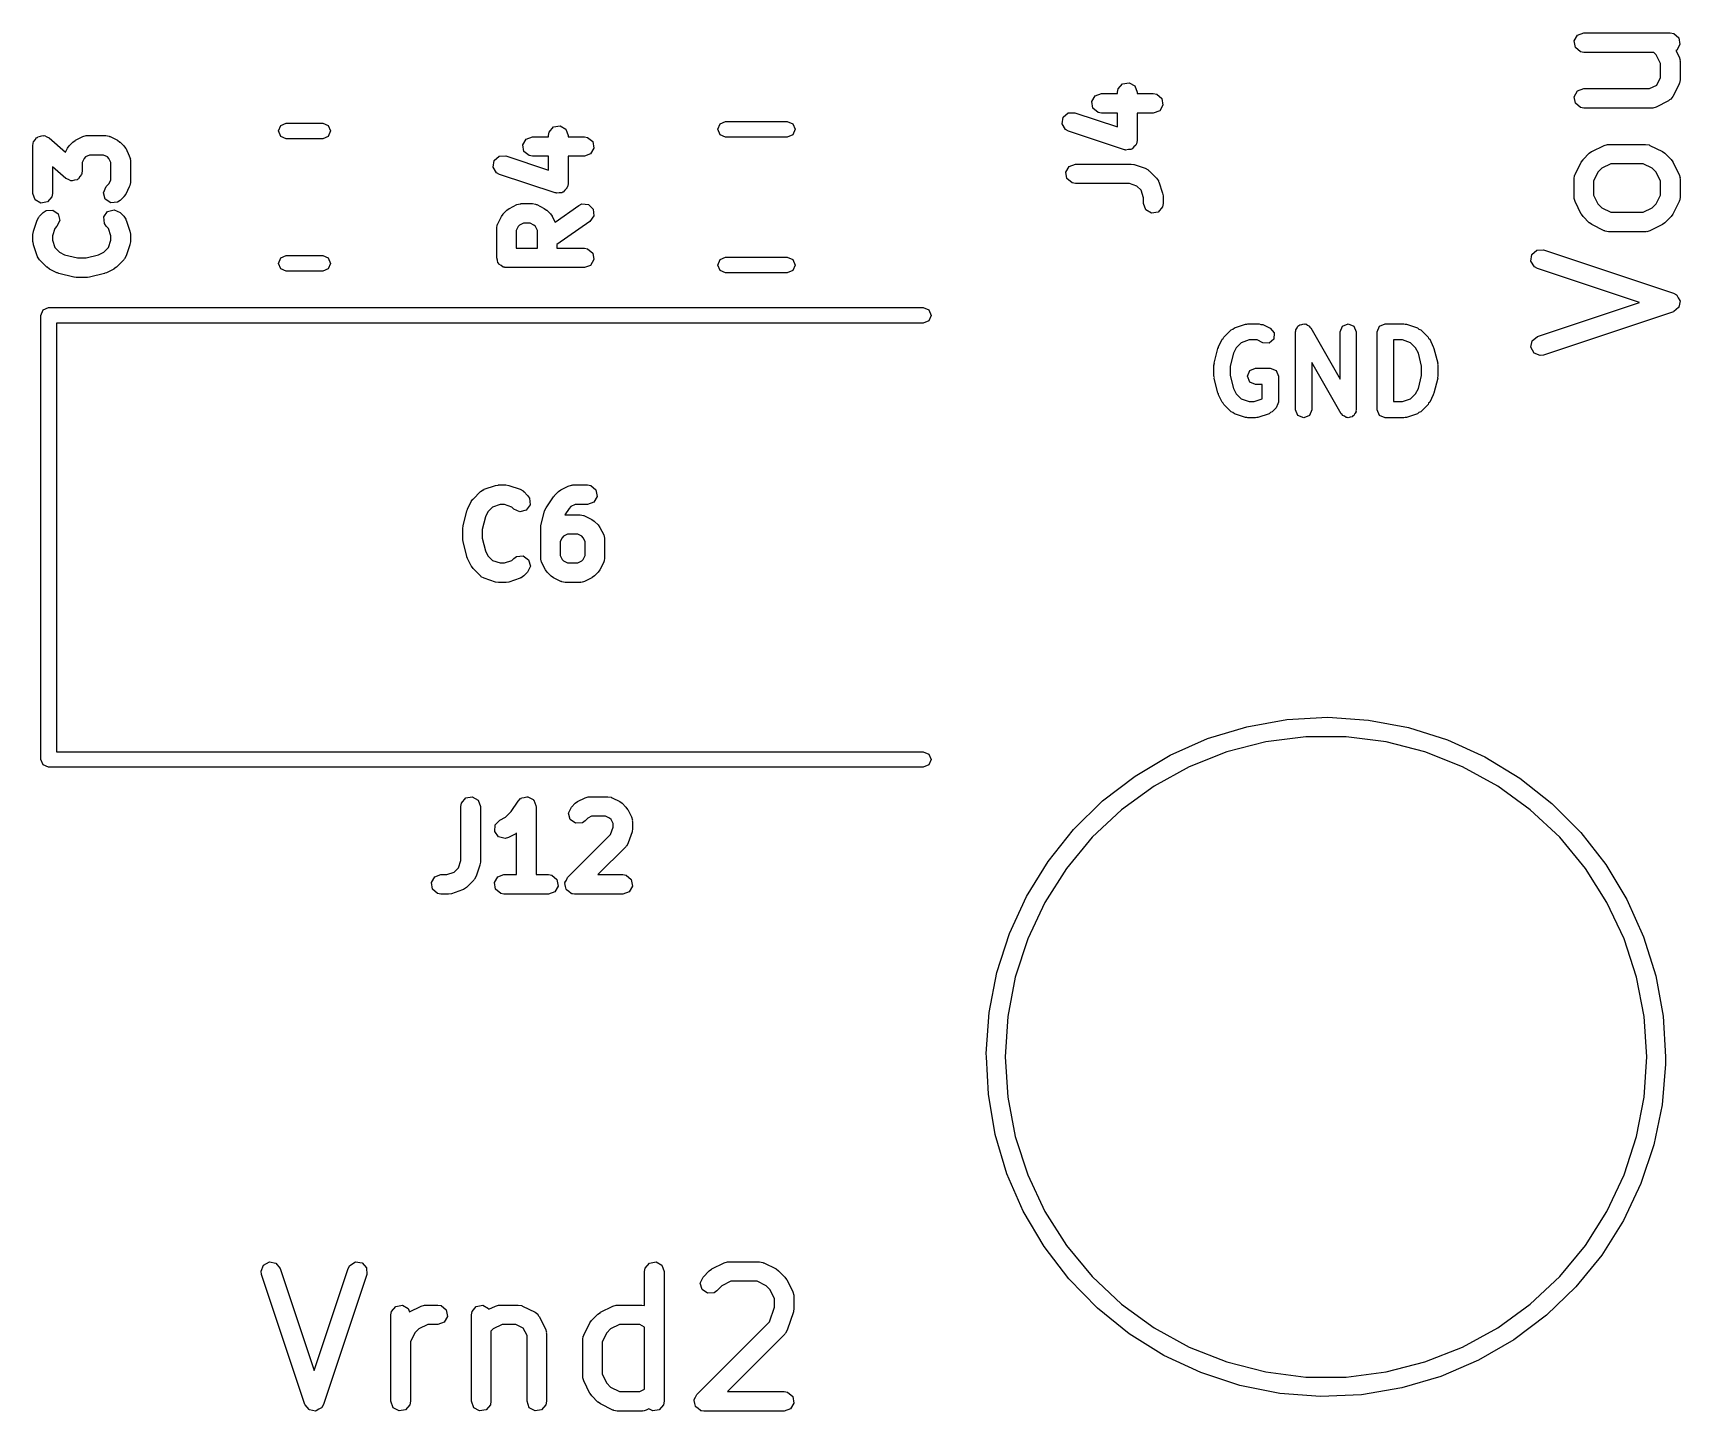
# Model space of a CAD drawing. Extents: x 83.3 to 116.7, y -116.7 to -83.3.
# Drawn here: x 104.04 to 116.73, y -116.73 to -106.11 of the extents above; entities that cross this region are included whole.
import ezdxf

# ---------------------------------------------------------------- set-up
doc = ezdxf.new("R2010")
doc.units = 0
doc.layers.add('BLACK', color=7, linetype='CONTINUOUS')

msp = doc.modelspace()

# ---------------------------------------------------------------- linework, layer by layer
at = {"layer": 'BLACK', "linetype": 'CONTINUOUS'}
for p, q in [((115.912, -106.177), (115.938, -106.133)), ((115.938, -106.133), (115.986, -106.115)), ((115.986, -106.115), (116.652, -106.115)), ((116.652, -106.115), (116.678, -106.12)), ((116.678, -106.12), (116.717, -106.153)), ((116.717, -106.153), (116.726, -106.203)), ((115.921, -106.228), (115.912, -106.177)), ((115.96, -106.261), (115.921, -106.228)), ((115.986, -106.265), (115.96, -106.261)), ((116.526, -106.265), (115.986, -106.265)), ((116.543, -106.283), (116.526, -106.265)), ((116.577, -106.351), (116.543, -106.283)), ((116.701, -106.248), (116.695, -106.25)), ((116.695, -106.25), (116.719, -106.3)), ((116.726, -106.203), (116.701, -106.248)), ((116.577, -106.458), (116.577, -106.351)), ((116.719, -106.3), (116.727, -106.325)), ((116.727, -106.325), (116.726, -106.329)), ((116.726, -106.329), (116.727, -106.333)), ((116.727, -106.333), (116.727, -106.476)), ((112.401, -106.546), (112.434, -106.506)), ((112.434, -106.506), (112.484, -106.498)), ((112.484, -106.498), (112.529, -106.523)), ((112.529, -106.523), (112.546, -106.571)), ((116.492, -106.544), (116.549, -106.516)), ((116.549, -106.516), (116.577, -106.458)), ((116.719, -106.51), (116.672, -106.605)), ((116.72, -106.505), (116.719, -106.51)), ((116.723, -106.502), (116.72, -106.505)), ((116.727, -106.476), (116.723, -106.502)), ((112.198, -106.644), (112.223, -106.6)), ((112.206, -106.695), (112.198, -106.644)), ((112.223, -106.6), (112.271, -106.582)), ((112.271, -106.582), (112.396, -106.582)), ((112.396, -106.571), (112.401, -106.546)), ((112.396, -106.582), (112.396, -106.571)), ((112.546, -106.571), (112.546, -106.582)), ((112.546, -106.582), (112.671, -106.582)), ((112.671, -106.582), (112.697, -106.587)), ((112.697, -106.587), (112.736, -106.62)), ((112.736, -106.62), (112.745, -106.67)), ((115.912, -106.606), (115.938, -106.562)), ((115.921, -106.657), (115.912, -106.606)), ((115.96, -106.69), (115.921, -106.657)), ((115.938, -106.562), (115.986, -106.544)), ((115.986, -106.544), (116.492, -106.544)), ((116.638, -106.639), (116.543, -106.686)), ((116.646, -106.63), (116.638, -106.639)), ((116.656, -106.626), (116.646, -106.63)), ((116.672, -106.605), (116.656, -106.626)), ((111.969, -106.815), (111.977, -106.764)), ((111.977, -106.764), (112.015, -106.73)), ((112.015, -106.73), (112.067, -106.729)), ((112.067, -106.729), (112.396, -106.839)), ((112.246, -106.728), (112.206, -106.695)), ((112.271, -106.732), (112.246, -106.728)), ((112.396, -106.732), (112.271, -106.732)), ((112.396, -106.839), (112.396, -106.732)), ((112.671, -106.732), (112.546, -106.732)), ((112.546, -106.732), (112.546, -106.943)), ((112.72, -106.715), (112.671, -106.732)), ((112.745, -106.67), (112.72, -106.715)), ((115.986, -106.694), (115.96, -106.69)), ((116.51, -106.694), (115.986, -106.694)), ((116.514, -106.693), (116.51, -106.694)), ((116.518, -106.694), (116.514, -106.693)), ((116.543, -106.686), (116.518, -106.694)), ((104.078, -106.92), (104.082, -106.915)), ((104.082, -106.915), (104.102, -106.911)), ((104.102, -106.911), (104.121, -106.905)), ((104.121, -106.905), (104.126, -106.907)), ((104.126, -106.907), (104.132, -106.906)), ((104.132, -106.906), (104.15, -106.916)), ((104.15, -106.916), (104.169, -106.923)), ((104.371, -106.941), (104.429, -106.913)), ((104.429, -106.913), (104.454, -106.905)), ((104.454, -106.905), (104.458, -106.906)), ((104.458, -106.906), (104.462, -106.905)), ((104.462, -106.905), (104.605, -106.905)), ((104.605, -106.905), (104.631, -106.909)), ((104.631, -106.909), (104.634, -106.912)), ((104.634, -106.912), (104.639, -106.913)), ((104.639, -106.913), (104.696, -106.941)), ((105.934, -106.87), (105.952, -106.827)), ((105.952, -106.912), (105.934, -106.87)), ((105.952, -106.827), (105.994, -106.81)), ((105.994, -106.93), (105.952, -106.912)), ((105.994, -106.81), (106.276, -106.81)), ((106.276, -106.81), (106.318, -106.827)), ((106.318, -106.912), (106.276, -106.93)), ((106.318, -106.827), (106.336, -106.87)), ((106.336, -106.87), (106.318, -106.912)), ((107.841, -106.933), (107.89, -106.915)), ((107.89, -106.915), (108.015, -106.915)), ((108.015, -106.904), (108.019, -106.879)), ((108.015, -106.915), (108.015, -106.904)), ((108.019, -106.879), (108.052, -106.839)), ((108.052, -106.839), (108.103, -106.83)), ((108.103, -106.83), (108.147, -106.856)), ((108.147, -106.856), (108.165, -106.904)), ((108.165, -106.904), (108.165, -106.915)), ((108.165, -106.915), (108.29, -106.915)), ((108.29, -106.915), (108.315, -106.919)), ((109.318, -106.857), (109.335, -106.815)), ((109.335, -106.9), (109.318, -106.857)), ((109.335, -106.815), (109.378, -106.797)), ((109.378, -106.917), (109.335, -106.9)), ((109.378, -106.797), (109.852, -106.797)), ((109.852, -106.917), (109.378, -106.917)), ((109.852, -106.797), (109.895, -106.815)), ((109.895, -106.9), (109.852, -106.917)), ((109.895, -106.815), (109.912, -106.857)), ((109.912, -106.857), (109.895, -106.9)), ((111.996, -106.859), (111.969, -106.815)), ((112.019, -106.871), (111.996, -106.859)), ((112.448, -107.014), (112.019, -106.871)), ((104.044, -106.98), (104.046, -106.969)), ((104.044, -107.351), (104.044, -106.98)), ((104.046, -106.965), (104.047, -106.963)), ((104.046, -106.969), (104.046, -106.965)), ((104.047, -106.963), (104.049, -106.954)), ((104.049, -106.954), (104.062, -106.939)), ((104.062, -106.939), (104.072, -106.921)), ((104.072, -106.921), (104.078, -106.92)), ((104.169, -106.923), (104.294, -107.033)), ((104.294, -107.033), (104.309, -107.003)), ((104.309, -107.003), (104.323, -106.985)), ((104.323, -106.984), (104.352, -106.955)), ((104.323, -106.985), (104.323, -106.984)), ((104.352, -106.955), (104.37, -106.943)), ((104.37, -106.943), (104.371, -106.941)), ((104.696, -106.941), (104.714, -106.955)), ((104.714, -106.955), (104.715, -106.955)), ((104.715, -106.955), (104.744, -106.984)), ((104.744, -106.984), (104.757, -107.002)), ((104.757, -107.002), (104.758, -107.003)), ((104.758, -107.003), (104.786, -107.061)), ((106.276, -106.93), (105.994, -106.93)), ((107.816, -106.977), (107.841, -106.933)), ((107.825, -107.027), (107.816, -106.977)), ((107.864, -107.06), (107.825, -107.027)), ((108.315, -106.919), (108.355, -106.952)), ((108.364, -107.003), (108.338, -107.047)), ((108.355, -106.952), (108.364, -107.003)), ((112.453, -107.014), (112.448, -107.014)), ((112.458, -107.017), (112.453, -107.014)), ((112.479, -107.013), (112.458, -107.017)), ((112.499, -107.013), (112.479, -107.013)), ((112.503, -107.009), (112.499, -107.013)), ((112.509, -107.008), (112.503, -107.009)), ((112.522, -106.992), (112.509, -107.008)), ((112.537, -106.979), (112.522, -106.992)), ((112.538, -106.973), (112.537, -106.979)), ((112.542, -106.969), (112.538, -106.973)), ((112.546, -106.943), (112.542, -106.969)), ((115.98, -107.09), (116.028, -107.042)), ((116.028, -107.042), (116.046, -107.029)), ((116.046, -107.029), (116.047, -107.028)), ((116.047, -107.028), (116.143, -106.981)), ((116.143, -106.981), (116.168, -106.973)), ((116.168, -106.973), (116.172, -106.974)), ((116.172, -106.974), (116.176, -106.973)), ((116.176, -106.973), (116.462, -106.973)), ((116.462, -106.973), (116.488, -106.977)), ((116.488, -106.977), (116.491, -106.98)), ((116.491, -106.98), (116.495, -106.981)), ((116.495, -106.981), (116.591, -107.028)), ((116.591, -107.028), (116.609, -107.042)), ((116.609, -107.042), (116.61, -107.042)), ((116.61, -107.042), (116.658, -107.09)), ((104.298, -107.236), (104.194, -107.145)), ((104.194, -107.145), (104.194, -107.351)), ((104.438, -107.081), (104.423, -107.112)), ((104.423, -107.112), (104.423, -107.18)), ((104.449, -107.07), (104.438, -107.081)), ((104.48, -107.055), (104.449, -107.07)), ((104.587, -107.055), (104.48, -107.055)), ((104.618, -107.07), (104.587, -107.055)), ((104.629, -107.081), (104.618, -107.07)), ((104.644, -107.112), (104.629, -107.081)), ((104.644, -107.248), (104.644, -107.112)), ((104.786, -107.061), (104.794, -107.086)), ((104.794, -107.086), (104.793, -107.09)), ((104.793, -107.09), (104.794, -107.094)), ((104.794, -107.094), (104.794, -107.266)), ((107.588, -107.148), (107.595, -107.097)), ((107.614, -107.192), (107.588, -107.148)), ((107.595, -107.097), (107.634, -107.063)), ((107.634, -107.063), (107.685, -107.062)), ((107.685, -107.062), (108.015, -107.172)), ((107.89, -107.065), (107.864, -107.06)), ((108.015, -107.065), (107.89, -107.065)), ((108.015, -107.172), (108.015, -107.065)), ((108.29, -107.065), (108.165, -107.065)), ((108.165, -107.065), (108.165, -107.276)), ((108.338, -107.047), (108.29, -107.065)), ((111.998, -107.187), (112.023, -107.143)), ((112.023, -107.143), (112.071, -107.125)), ((112.071, -107.125), (112.5, -107.125)), ((112.5, -107.125), (112.522, -107.129)), ((112.522, -107.129), (112.524, -107.129)), ((112.524, -107.129), (112.609, -107.157)), ((112.609, -107.157), (112.632, -107.17)), ((112.632, -107.17), (112.635, -107.174)), ((115.919, -107.205), (115.966, -107.109)), ((115.966, -107.109), (115.98, -107.091)), ((115.98, -107.091), (115.98, -107.09)), ((116.125, -107.157), (116.095, -107.187)), ((116.194, -107.123), (116.125, -107.157)), ((116.444, -107.123), (116.194, -107.123)), ((116.513, -107.157), (116.444, -107.123)), ((116.543, -107.187), (116.513, -107.157)), ((116.658, -107.09), (116.671, -107.108)), ((116.671, -107.108), (116.672, -107.109)), ((116.672, -107.109), (116.719, -107.205)), ((104.317, -107.244), (104.298, -107.236)), ((104.335, -107.254), (104.317, -107.244)), ((104.341, -107.253), (104.335, -107.254)), ((104.346, -107.255), (104.341, -107.253)), ((104.365, -107.248), (104.346, -107.255)), ((104.385, -107.245), (104.365, -107.248)), ((104.389, -107.24), (104.385, -107.245)), ((104.395, -107.238), (104.389, -107.24)), ((104.405, -107.221), (104.395, -107.238)), ((104.418, -107.206), (104.405, -107.221)), ((104.42, -107.197), (104.418, -107.206)), ((104.421, -107.194), (104.42, -107.197)), ((104.423, -107.18), (104.421, -107.191)), ((104.421, -107.191), (104.421, -107.194)), ((104.587, -107.345), (104.609, -107.298)), ((104.609, -107.298), (104.629, -107.278)), ((104.629, -107.278), (104.644, -107.248)), ((104.787, -107.295), (104.786, -107.299)), ((104.79, -107.291), (104.787, -107.295)), ((104.794, -107.266), (104.79, -107.291)), ((107.637, -107.204), (107.614, -107.192)), ((108.066, -107.347), (107.637, -107.204)), ((108.165, -107.276), (108.16, -107.301)), ((112.006, -107.237), (111.998, -107.187)), ((112.046, -107.27), (112.006, -107.237)), ((112.071, -107.275), (112.046, -107.27)), ((112.488, -107.275), (112.071, -107.275)), ((112.545, -107.294), (112.488, -107.275)), ((112.577, -107.326), (112.545, -107.294)), ((112.635, -107.174), (112.639, -107.176)), ((112.639, -107.176), (112.696, -107.233)), ((112.696, -107.233), (112.711, -107.254)), ((112.711, -107.254), (112.711, -107.258)), ((112.711, -107.258), (112.714, -107.262)), ((112.714, -107.262), (112.743, -107.348)), ((115.911, -107.238), (115.915, -107.212)), ((115.911, -107.381), (115.911, -107.238)), ((115.915, -107.212), (115.918, -107.209)), ((115.918, -107.209), (115.919, -107.205)), ((116.095, -107.187), (116.061, -107.256)), ((116.061, -107.256), (116.061, -107.363)), ((116.577, -107.256), (116.543, -107.187)), ((116.577, -107.363), (116.577, -107.256)), ((116.719, -107.205), (116.727, -107.23)), ((116.727, -107.23), (116.726, -107.234)), ((116.726, -107.234), (116.727, -107.238)), ((116.727, -107.238), (116.727, -107.381)), ((104.062, -107.4), (104.044, -107.351)), ((104.106, -107.425), (104.062, -107.4)), ((104.157, -107.416), (104.106, -107.425)), ((104.19, -107.377), (104.157, -107.416)), ((104.194, -107.351), (104.19, -107.377)), ((104.601, -107.394), (104.587, -107.345)), ((104.643, -107.424), (104.601, -107.394)), ((104.694, -107.419), (104.643, -107.424)), ((104.715, -107.404), (104.694, -107.419)), ((104.744, -107.376), (104.715, -107.404)), ((104.758, -107.356), (104.744, -107.374)), ((104.744, -107.374), (104.744, -107.376)), ((104.786, -107.299), (104.758, -107.356)), ((108.072, -107.347), (108.066, -107.347)), ((108.077, -107.35), (108.072, -107.347)), ((108.097, -107.346), (108.077, -107.35)), ((108.117, -107.345), (108.097, -107.346)), ((108.122, -107.342), (108.117, -107.345)), ((108.127, -107.341), (108.122, -107.342)), ((108.14, -107.325), (108.127, -107.341)), ((108.156, -107.311), (108.14, -107.325)), ((108.16, -107.301), (108.156, -107.306)), ((108.156, -107.306), (108.156, -107.311)), ((112.596, -107.384), (112.577, -107.326)), ((112.596, -107.429), (112.596, -107.384)), ((112.743, -107.348), (112.746, -107.37)), ((112.746, -107.37), (112.746, -107.371)), ((112.746, -107.371), (112.746, -107.429)), ((115.912, -107.385), (115.911, -107.381)), ((115.911, -107.39), (115.912, -107.385)), ((115.919, -107.414), (115.911, -107.39)), ((115.966, -107.51), (115.919, -107.414)), ((116.061, -107.363), (116.095, -107.432)), ((116.543, -107.432), (116.577, -107.363)), ((116.719, -107.414), (116.672, -107.51)), ((116.72, -107.41), (116.719, -107.414)), ((116.723, -107.407), (116.72, -107.41)), ((116.727, -107.381), (116.723, -107.407)), ((104.077, -107.556), (104.089, -107.533)), ((104.089, -107.533), (104.093, -107.531)), ((104.093, -107.531), (104.095, -107.527)), ((104.095, -107.527), (104.123, -107.498)), ((104.123, -107.498), (104.145, -107.483)), ((104.145, -107.483), (104.196, -107.479)), ((104.196, -107.479), (104.238, -107.508)), ((104.238, -107.508), (104.251, -107.558)), ((104.59, -107.532), (104.619, -107.49)), ((104.594, -107.583), (104.59, -107.532)), ((104.619, -107.49), (104.669, -107.477)), ((104.669, -107.477), (104.715, -107.498)), ((104.715, -107.498), (104.744, -107.527)), ((104.744, -107.527), (104.759, -107.548)), ((104.759, -107.548), (104.759, -107.553)), ((107.623, -107.585), (107.651, -107.528)), ((107.651, -107.528), (107.664, -107.51)), ((107.664, -107.51), (107.665, -107.508)), ((107.665, -107.508), (107.694, -107.48)), ((107.694, -107.48), (107.712, -107.467)), ((107.712, -107.467), (107.713, -107.466)), ((107.713, -107.466), (107.77, -107.437)), ((107.77, -107.437), (107.795, -107.43)), ((107.795, -107.43), (107.8, -107.431)), ((107.8, -107.431), (107.804, -107.429)), ((107.804, -107.429), (107.89, -107.429)), ((107.89, -107.429), (107.915, -107.434)), ((107.915, -107.434), (107.919, -107.437)), ((107.919, -107.437), (107.923, -107.437)), ((107.923, -107.437), (107.98, -107.466)), ((107.98, -107.466), (107.998, -107.479)), ((107.998, -107.479), (108, -107.48)), ((108, -107.48), (108.028, -107.508)), ((108.028, -107.508), (108.041, -107.527)), ((108.041, -107.527), (108.042, -107.528)), ((108.042, -107.528), (108.064, -107.571)), ((108.064, -107.571), (108.247, -107.443)), ((108.247, -107.443), (108.27, -107.432)), ((108.27, -107.432), (108.321, -107.436)), ((108.321, -107.436), (108.358, -107.473)), ((108.362, -107.524), (108.333, -107.566)), ((108.358, -107.473), (108.362, -107.524)), ((112.614, -107.477), (112.596, -107.429)), ((112.658, -107.502), (112.614, -107.477)), ((112.709, -107.494), (112.658, -107.502)), ((112.742, -107.454), (112.709, -107.494)), ((112.746, -107.429), (112.742, -107.454)), ((115.967, -107.511), (115.966, -107.51)), ((115.98, -107.529), (115.967, -107.511)), ((116.028, -107.577), (115.98, -107.529)), ((116.095, -107.432), (116.125, -107.462)), ((116.125, -107.462), (116.194, -107.496)), ((116.194, -107.496), (116.444, -107.496)), ((116.444, -107.496), (116.513, -107.462)), ((116.513, -107.462), (116.543, -107.432)), ((116.658, -107.529), (116.61, -107.577)), ((116.672, -107.51), (116.658, -107.528)), ((116.658, -107.528), (116.658, -107.529)), ((104.044, -107.666), (104.048, -107.644)), ((104.044, -107.723), (104.044, -107.666)), ((104.048, -107.642), (104.077, -107.556)), ((104.048, -107.644), (104.048, -107.642)), ((104.213, -107.62), (104.194, -107.678)), ((104.194, -107.678), (104.194, -107.711)), ((104.229, -107.604), (104.213, -107.62)), ((104.251, -107.558), (104.229, -107.604)), ((104.609, -107.604), (104.594, -107.583)), ((104.625, -107.62), (104.609, -107.604)), ((104.644, -107.678), (104.625, -107.62)), ((104.644, -107.711), (104.644, -107.678)), ((104.759, -107.553), (104.762, -107.556)), ((104.762, -107.556), (104.79, -107.642)), ((104.79, -107.642), (104.794, -107.664)), ((104.794, -107.664), (104.794, -107.666)), ((104.794, -107.666), (104.794, -107.723)), ((107.615, -107.619), (107.619, -107.593)), ((107.615, -107.847), (107.615, -107.619)), ((107.619, -107.593), (107.622, -107.589)), ((107.622, -107.589), (107.623, -107.585)), ((107.78, -107.606), (107.765, -107.636)), ((107.765, -107.636), (107.765, -107.772)), ((107.791, -107.594), (107.78, -107.606)), ((107.822, -107.579), (107.791, -107.594)), ((107.872, -107.579), (107.822, -107.579)), ((107.902, -107.594), (107.872, -107.579)), ((107.914, -107.606), (107.902, -107.594)), ((107.929, -107.636), (107.914, -107.606)), ((107.929, -107.772), (107.929, -107.636)), ((108.333, -107.566), (108.079, -107.743)), ((116.029, -107.578), (116.028, -107.577)), ((116.047, -107.591), (116.029, -107.578)), ((116.143, -107.639), (116.047, -107.591)), ((116.147, -107.639), (116.143, -107.639)), ((116.151, -107.642), (116.147, -107.639)), ((116.176, -107.646), (116.151, -107.642)), ((116.462, -107.646), (116.176, -107.646)), ((116.466, -107.645), (116.462, -107.646)), ((116.47, -107.646), (116.466, -107.645)), ((116.495, -107.639), (116.47, -107.646)), ((116.591, -107.591), (116.495, -107.639)), ((116.592, -107.59), (116.591, -107.591)), ((116.61, -107.577), (116.592, -107.59)), ((104.045, -107.724), (104.044, -107.723)), ((104.048, -107.746), (104.045, -107.724)), ((104.077, -107.832), (104.048, -107.746)), ((104.194, -107.711), (104.213, -107.768)), ((104.213, -107.768), (104.249, -107.804)), ((104.249, -107.804), (104.288, -107.823)), ((104.55, -107.823), (104.589, -107.804)), ((104.589, -107.804), (104.625, -107.768)), ((104.625, -107.768), (104.644, -107.711)), ((104.79, -107.746), (104.762, -107.832)), ((104.794, -107.723), (104.79, -107.745)), ((104.79, -107.745), (104.79, -107.746)), ((107.765, -107.772), (107.929, -107.772)), ((108.079, -107.743), (108.079, -107.772)), ((108.079, -107.772), (108.29, -107.772)), ((108.29, -107.772), (108.315, -107.777)), ((108.315, -107.777), (108.355, -107.81)), ((115.586, -107.821), (115.625, -107.787)), ((115.625, -107.787), (115.676, -107.786)), ((115.676, -107.786), (116.676, -108.119)), ((104.08, -107.836), (104.077, -107.832)), ((104.08, -107.84), (104.08, -107.836)), ((104.095, -107.861), (104.08, -107.84)), ((104.152, -107.919), (104.095, -107.861)), ((104.153, -107.919), (104.152, -107.919)), ((104.171, -107.933), (104.153, -107.919)), ((104.288, -107.823), (104.386, -107.848)), ((104.386, -107.848), (104.453, -107.848)), ((104.453, -107.848), (104.55, -107.823)), ((104.668, -107.932), (104.667, -107.933)), ((104.687, -107.919), (104.668, -107.932)), ((104.744, -107.861), (104.687, -107.919)), ((104.746, -107.857), (104.744, -107.861)), ((104.749, -107.855), (104.746, -107.857)), ((104.762, -107.832), (104.749, -107.855)), ((105.934, -107.89), (105.952, -107.847)), ((105.952, -107.932), (105.934, -107.89)), ((105.952, -107.847), (105.994, -107.83)), ((105.994, -107.95), (105.952, -107.932)), ((105.994, -107.83), (106.276, -107.83)), ((106.276, -107.83), (106.318, -107.847)), ((106.318, -107.932), (106.276, -107.95)), ((106.318, -107.847), (106.336, -107.89)), ((106.336, -107.89), (106.318, -107.932)), ((107.621, -107.865), (107.615, -107.847)), ((107.625, -107.885), (107.621, -107.865)), ((107.63, -107.889), (107.625, -107.885)), ((107.632, -107.895), (107.63, -107.889)), ((107.649, -107.905), (107.632, -107.895)), ((107.664, -107.918), (107.649, -107.905)), ((107.674, -107.919), (107.664, -107.918)), ((107.677, -107.921), (107.674, -107.919)), ((107.68, -107.92), (107.677, -107.921)), ((107.69, -107.922), (107.68, -107.92)), ((108.29, -107.922), (107.69, -107.922)), ((108.338, -107.905), (108.29, -107.922)), ((108.364, -107.86), (108.338, -107.905)), ((108.355, -107.81), (108.364, -107.86)), ((109.318, -107.902), (109.335, -107.86)), ((109.335, -107.945), (109.318, -107.902)), ((109.335, -107.86), (109.378, -107.842)), ((109.378, -107.842), (109.852, -107.842)), ((109.852, -107.842), (109.895, -107.86)), ((109.895, -107.86), (109.912, -107.902)), ((109.912, -107.902), (109.895, -107.945)), ((115.579, -107.872), (115.586, -107.821)), ((115.606, -107.916), (115.579, -107.872)), ((115.629, -107.928), (115.606, -107.916)), ((116.415, -108.19), (115.629, -107.928)), ((104.229, -107.961), (104.171, -107.933)), ((104.232, -107.962), (104.229, -107.961)), ((104.244, -107.967), (104.232, -107.962)), ((104.358, -107.996), (104.244, -107.967)), ((104.362, -107.995), (104.358, -107.996)), ((104.376, -107.998), (104.362, -107.995)), ((104.462, -107.998), (104.376, -107.998)), ((104.465, -107.997), (104.462, -107.998)), ((104.48, -107.996), (104.465, -107.997)), ((104.595, -107.967), (104.48, -107.996)), ((104.598, -107.965), (104.595, -107.967)), ((104.61, -107.961), (104.598, -107.965)), ((104.667, -107.933), (104.61, -107.961)), ((106.276, -107.95), (105.994, -107.95)), ((109.378, -107.962), (109.335, -107.945)), ((109.852, -107.962), (109.378, -107.962)), ((109.895, -107.945), (109.852, -107.962)), ((116.676, -108.119), (116.699, -108.132)), ((116.699, -108.132), (116.7, -108.134)), ((116.7, -108.134), (116.702, -108.134)), ((116.702, -108.134), (116.713, -108.155)), ((116.713, -108.155), (116.726, -108.175)), ((116.727, -108.179), (116.722, -108.203)), ((116.726, -108.175), (116.726, -108.178)), ((116.726, -108.178), (116.727, -108.179)), ((104.105, -108.29), (104.123, -108.248)), ((104.105, -111.71), (104.105, -108.29)), ((104.123, -108.248), (104.165, -108.23)), ((104.165, -108.23), (110.9, -108.23)), ((110.9, -108.23), (110.942, -108.248)), ((110.942, -108.248), (110.96, -108.29)), ((110.96, -108.29), (110.942, -108.332)), ((115.629, -108.453), (116.415, -108.19)), ((116.676, -108.262), (115.676, -108.595)), ((116.678, -108.26), (116.676, -108.262)), ((116.68, -108.26), (116.678, -108.26)), ((116.698, -108.244), (116.68, -108.26)), ((116.716, -108.23), (116.698, -108.244)), ((116.717, -108.228), (116.716, -108.23)), ((116.718, -108.226), (116.717, -108.228)), ((116.722, -108.203), (116.718, -108.226)), ((110.9, -108.35), (104.225, -108.35)), ((104.225, -108.35), (104.225, -111.65)), ((110.942, -108.332), (110.9, -108.35)), ((113.213, -108.458), (113.27, -108.401)), ((113.27, -108.401), (113.284, -108.395)), ((113.284, -108.395), (113.295, -108.386)), ((113.295, -108.386), (113.38, -108.357)), ((113.38, -108.357), (113.39, -108.358)), ((113.39, -108.358), (113.4, -108.354)), ((113.4, -108.354), (113.486, -108.354)), ((113.486, -108.354), (113.499, -108.359)), ((113.499, -108.359), (113.514, -108.361)), ((113.514, -108.361), (113.571, -108.389)), ((113.571, -108.389), (113.602, -108.425)), ((113.602, -108.425), (113.599, -108.473)), ((113.766, -108.416), (113.769, -108.408)), ((113.766, -109.016), (113.766, -108.416)), ((113.768, -108.4), (113.778, -108.387)), ((113.769, -108.408), (113.768, -108.4)), ((113.778, -108.387), (113.784, -108.372)), ((113.784, -108.372), (113.792, -108.369)), ((113.792, -108.369), (113.798, -108.362)), ((113.798, -108.362), (113.814, -108.36)), ((113.814, -108.36), (113.829, -108.354)), ((113.829, -108.354), (113.837, -108.357)), ((113.837, -108.357), (113.845, -108.356)), ((113.845, -108.356), (113.858, -108.366)), ((113.858, -108.366), (113.873, -108.372)), ((113.873, -108.372), (113.876, -108.38)), ((113.876, -108.38), (113.883, -108.385)), ((113.883, -108.385), (114.109, -108.781)), ((114.109, -108.416), (114.127, -108.372)), ((114.109, -108.781), (114.109, -108.416)), ((114.127, -108.372), (114.171, -108.354)), ((114.171, -108.354), (114.216, -108.372)), ((114.216, -108.372), (114.234, -108.416)), ((114.234, -108.416), (114.234, -109.016)), ((114.395, -108.416), (114.413, -108.372)), ((114.395, -109.016), (114.395, -108.416)), ((114.413, -108.372), (114.457, -108.354)), ((114.457, -108.354), (114.6, -108.354)), ((114.6, -108.354), (114.61, -108.358)), ((114.61, -108.358), (114.62, -108.357)), ((114.62, -108.357), (114.705, -108.386)), ((114.705, -108.386), (114.716, -108.395)), ((114.716, -108.395), (114.73, -108.401)), ((114.73, -108.401), (114.787, -108.458)), ((113.139, -108.658), (113.168, -108.544)), ((113.168, -108.544), (113.172, -108.538)), ((113.172, -108.538), (113.173, -108.531)), ((113.173, -108.531), (113.201, -108.474)), ((113.201, -108.474), (113.209, -108.467)), ((113.209, -108.467), (113.213, -108.458)), ((113.309, -108.539), (113.288, -108.581)), ((113.348, -108.5), (113.309, -108.539)), ((113.41, -108.479), (113.348, -108.5)), ((113.471, -108.479), (113.41, -108.479)), ((113.515, -108.501), (113.471, -108.479)), ((113.563, -108.504), (113.515, -108.501)), ((113.599, -108.473), (113.563, -108.504)), ((114.52, -108.479), (114.52, -108.954)), ((114.59, -108.479), (114.52, -108.479)), ((114.652, -108.5), (114.59, -108.479)), ((114.691, -108.539), (114.652, -108.5)), ((114.712, -108.581), (114.691, -108.539)), ((114.787, -108.458), (114.791, -108.467)), ((114.791, -108.467), (114.799, -108.474)), ((114.799, -108.474), (114.827, -108.531)), ((114.827, -108.531), (114.828, -108.538)), ((114.828, -108.538), (114.832, -108.544)), ((114.832, -108.544), (114.861, -108.658)), ((115.578, -108.535), (115.588, -108.485)), ((115.603, -108.58), (115.578, -108.535)), ((115.588, -108.485), (115.629, -108.453)), ((113.137, -108.674), (113.141, -108.666)), ((113.137, -108.759), (113.137, -108.674)), ((113.141, -108.666), (113.139, -108.658)), ((113.288, -108.581), (113.262, -108.681)), ((113.262, -108.681), (113.262, -108.752)), ((114.117, -109.047), (113.891, -108.652)), ((113.891, -108.652), (113.891, -109.016)), ((114.737, -108.681), (114.712, -108.581)), ((114.737, -108.752), (114.737, -108.681)), ((114.861, -108.658), (114.859, -108.666)), ((114.859, -108.666), (114.862, -108.674)), ((114.862, -108.674), (114.862, -108.759)), ((115.65, -108.599), (115.603, -108.58)), ((115.676, -108.595), (115.65, -108.599)), ((113.141, -108.767), (113.137, -108.759)), ((113.139, -108.774), (113.141, -108.767)), ((113.168, -108.889), (113.139, -108.774)), ((113.262, -108.752), (113.288, -108.852)), ((113.395, -108.759), (113.413, -108.715)), ((113.413, -108.803), (113.395, -108.759)), ((113.413, -108.715), (113.457, -108.697)), ((113.457, -108.822), (113.413, -108.803)), ((113.457, -108.697), (113.571, -108.697)), ((113.571, -108.697), (113.616, -108.715)), ((113.616, -108.715), (113.634, -108.759)), ((113.634, -108.759), (113.634, -108.959)), ((114.712, -108.852), (114.737, -108.752)), ((114.861, -108.774), (114.832, -108.889)), ((114.862, -108.759), (114.859, -108.767)), ((114.859, -108.767), (114.861, -108.774)), ((113.172, -108.894), (113.168, -108.889)), ((113.173, -108.902), (113.172, -108.894)), ((113.201, -108.959), (113.173, -108.902)), ((113.288, -108.852), (113.309, -108.894)), ((113.309, -108.894), (113.348, -108.933)), ((113.348, -108.933), (113.41, -108.954)), ((113.447, -108.954), (113.509, -108.933)), ((113.509, -108.822), (113.457, -108.822)), ((113.509, -108.933), (113.509, -108.822)), ((114.59, -108.954), (114.652, -108.933)), ((114.652, -108.933), (114.691, -108.894)), ((114.691, -108.894), (114.712, -108.852)), ((114.827, -108.902), (114.799, -108.959)), ((114.828, -108.894), (114.827, -108.902)), ((114.832, -108.889), (114.828, -108.894)), ((113.209, -108.965), (113.201, -108.959)), ((113.213, -108.975), (113.209, -108.965)), ((113.27, -109.032), (113.213, -108.975)), ((113.284, -109.038), (113.27, -109.032)), ((113.295, -109.047), (113.284, -109.038)), ((113.38, -109.076), (113.295, -109.047)), ((113.41, -108.954), (113.447, -108.954)), ((113.563, -109.047), (113.477, -109.076)), ((113.574, -109.038), (113.563, -109.047)), ((113.587, -109.032), (113.574, -109.038)), ((113.616, -109.003), (113.587, -109.032)), ((113.629, -108.972), (113.616, -109.003)), ((113.634, -108.959), (113.629, -108.972)), ((113.784, -109.061), (113.766, -109.016)), ((113.829, -109.079), (113.784, -109.061)), ((113.873, -109.061), (113.829, -109.079)), ((113.891, -109.016), (113.873, -109.061)), ((114.124, -109.053), (114.117, -109.047)), ((114.127, -109.061), (114.124, -109.053)), ((114.142, -109.067), (114.127, -109.061)), ((114.155, -109.077), (114.142, -109.067)), ((114.186, -109.073), (114.171, -109.079)), ((114.202, -109.071), (114.186, -109.073)), ((114.208, -109.064), (114.202, -109.071)), ((114.216, -109.061), (114.208, -109.064)), ((114.222, -109.046), (114.216, -109.061)), ((114.232, -109.033), (114.222, -109.046)), ((114.234, -109.016), (114.231, -109.024)), ((114.231, -109.024), (114.232, -109.033)), ((114.413, -109.061), (114.395, -109.016)), ((114.457, -109.079), (114.413, -109.061)), ((114.52, -108.954), (114.59, -108.954)), ((114.705, -109.047), (114.62, -109.076)), ((114.716, -109.038), (114.705, -109.047)), ((114.73, -109.032), (114.716, -109.038)), ((114.787, -108.975), (114.73, -109.032)), ((114.791, -108.965), (114.787, -108.975)), ((114.799, -108.959), (114.791, -108.965)), ((113.39, -109.075), (113.38, -109.076)), ((113.4, -109.079), (113.39, -109.075)), ((113.457, -109.079), (113.4, -109.079)), ((113.467, -109.075), (113.457, -109.079)), ((113.477, -109.076), (113.467, -109.075)), ((114.163, -109.076), (114.155, -109.077)), ((114.171, -109.079), (114.163, -109.076)), ((114.6, -109.079), (114.457, -109.079)), ((114.61, -109.075), (114.6, -109.079)), ((114.62, -109.076), (114.61, -109.075)), ((107.419, -109.724), (107.432, -109.706)), ((107.432, -109.706), (107.433, -109.704)), ((107.433, -109.704), (107.49, -109.647)), ((107.49, -109.647), (107.511, -109.632)), ((107.511, -109.632), (107.516, -109.632)), ((107.516, -109.632), (107.519, -109.629)), ((107.519, -109.629), (107.605, -109.6)), ((107.605, -109.6), (107.627, -109.597)), ((107.627, -109.597), (107.629, -109.596)), ((107.629, -109.596), (107.686, -109.596)), ((107.686, -109.596), (107.708, -109.6)), ((107.708, -109.6), (107.709, -109.6)), ((107.709, -109.6), (107.795, -109.629)), ((107.795, -109.629), (107.818, -109.641)), ((107.818, -109.641), (107.82, -109.645)), ((107.82, -109.645), (107.824, -109.647)), ((107.824, -109.647), (107.853, -109.676)), ((107.853, -109.676), (107.868, -109.697)), ((107.868, -109.697), (107.872, -109.748)), ((107.995, -109.773), (108.052, -109.687)), ((108.052, -109.687), (108.06, -109.679)), ((108.06, -109.679), (108.061, -109.676)), ((108.061, -109.676), (108.09, -109.647)), ((108.09, -109.647), (108.108, -109.634)), ((108.108, -109.634), (108.109, -109.633)), ((108.109, -109.633), (108.166, -109.604)), ((108.166, -109.604), (108.191, -109.597)), ((108.191, -109.597), (108.196, -109.598)), ((108.196, -109.598), (108.2, -109.596)), ((108.2, -109.596), (108.314, -109.596)), ((108.314, -109.596), (108.34, -109.601)), ((108.34, -109.601), (108.379, -109.634)), ((108.388, -109.684), (108.362, -109.729)), ((108.379, -109.634), (108.388, -109.684)), ((107.356, -109.91), (107.384, -109.796)), ((107.384, -109.796), (107.39, -109.784)), ((107.39, -109.781), (107.419, -109.724)), ((107.39, -109.784), (107.39, -109.781)), ((107.547, -109.802), (107.528, -109.84)), ((107.583, -109.766), (107.547, -109.802)), ((107.641, -109.746), (107.583, -109.766)), ((107.674, -109.746), (107.641, -109.746)), ((107.731, -109.766), (107.674, -109.746)), ((107.747, -109.782), (107.731, -109.766)), ((107.793, -109.803), (107.747, -109.782)), ((107.843, -109.79), (107.793, -109.803)), ((107.872, -109.748), (107.843, -109.79)), ((107.956, -109.91), (107.984, -109.796)), ((107.984, -109.796), (107.995, -109.773)), ((107.995, -109.773), (107.995, -109.773)), ((108.173, -109.776), (108.139, -109.826)), ((108.139, -109.826), (108.143, -109.825)), ((108.143, -109.825), (108.257, -109.825)), ((108.187, -109.762), (108.173, -109.776)), ((108.218, -109.746), (108.187, -109.762)), ((108.314, -109.746), (108.218, -109.746)), ((108.257, -109.825), (108.283, -109.83)), ((108.283, -109.83), (108.286, -109.832)), ((108.286, -109.832), (108.291, -109.833)), ((108.291, -109.833), (108.348, -109.861)), ((108.362, -109.729), (108.314, -109.746)), ((107.354, -109.929), (107.356, -109.914)), ((107.354, -110.014), (107.354, -109.929)), ((107.356, -109.914), (107.356, -109.91)), ((107.528, -109.84), (107.504, -109.938)), ((107.504, -109.938), (107.504, -110.005)), ((107.954, -109.929), (107.956, -109.914)), ((107.954, -110.157), (107.954, -109.929)), ((107.956, -109.914), (107.956, -109.91)), ((108.348, -109.861), (108.366, -109.875)), ((108.366, -109.875), (108.367, -109.876)), ((108.367, -109.876), (108.396, -109.904)), ((108.396, -109.904), (108.409, -109.922)), ((108.409, -109.922), (108.41, -109.924)), ((108.41, -109.924), (108.439, -109.981)), ((107.355, -110.018), (107.354, -110.014)), ((107.356, -110.032), (107.355, -110.018)), ((107.384, -110.147), (107.356, -110.032)), ((107.504, -110.005), (107.528, -110.102)), ((108.119, -110.002), (108.104, -110.032)), ((108.104, -110.032), (108.104, -110.139)), ((108.13, -109.99), (108.119, -110.002)), ((108.161, -109.975), (108.13, -109.99)), ((108.239, -109.975), (108.161, -109.975)), ((108.27, -109.99), (108.239, -109.975)), ((108.281, -110.002), (108.27, -109.99)), ((108.296, -110.032), (108.281, -110.002)), ((108.296, -110.139), (108.296, -110.032)), ((108.439, -109.981), (108.446, -110.006)), ((108.446, -110.006), (108.445, -110.01)), ((108.445, -110.01), (108.446, -110.014)), ((108.446, -110.014), (108.446, -110.157)), ((107.386, -110.15), (107.384, -110.147)), ((107.39, -110.162), (107.386, -110.15)), ((107.419, -110.219), (107.39, -110.162)), ((107.528, -110.102), (107.547, -110.141)), ((107.547, -110.141), (107.583, -110.177)), ((107.583, -110.177), (107.641, -110.196)), ((107.641, -110.196), (107.674, -110.196)), ((107.674, -110.196), (107.731, -110.177)), ((107.731, -110.177), (107.747, -110.161)), ((107.747, -110.161), (107.768, -110.146)), ((107.768, -110.146), (107.819, -110.142)), ((107.819, -110.142), (107.861, -110.171)), ((107.861, -110.171), (107.875, -110.221)), ((107.955, -110.161), (107.954, -110.157)), ((107.954, -110.166), (107.955, -110.161)), ((107.961, -110.191), (107.954, -110.166)), ((107.99, -110.248), (107.961, -110.191)), ((108.104, -110.139), (108.119, -110.17)), ((108.119, -110.17), (108.13, -110.181)), ((108.13, -110.181), (108.161, -110.196)), ((108.161, -110.196), (108.239, -110.196)), ((108.239, -110.196), (108.27, -110.181)), ((108.27, -110.181), (108.281, -110.17)), ((108.281, -110.17), (108.296, -110.139)), ((108.439, -110.191), (108.41, -110.248)), ((108.442, -110.183), (108.439, -110.186)), ((108.439, -110.186), (108.439, -110.191)), ((108.446, -110.157), (108.442, -110.183)), ((107.42, -110.22), (107.419, -110.219)), ((107.433, -110.239), (107.42, -110.22)), ((107.49, -110.296), (107.433, -110.239)), ((107.494, -110.298), (107.49, -110.296)), ((107.496, -110.302), (107.494, -110.298)), ((107.519, -110.314), (107.496, -110.302)), ((107.605, -110.343), (107.519, -110.314)), ((107.795, -110.314), (107.709, -110.343)), ((107.799, -110.311), (107.795, -110.314)), ((107.803, -110.311), (107.799, -110.311)), ((107.824, -110.296), (107.803, -110.311)), ((107.853, -110.267), (107.824, -110.296)), ((107.875, -110.221), (107.853, -110.267)), ((107.991, -110.249), (107.99, -110.248)), ((108.004, -110.267), (107.991, -110.249)), ((108.033, -110.296), (108.004, -110.267)), ((108.034, -110.297), (108.033, -110.296)), ((108.052, -110.31), (108.034, -110.297)), ((108.109, -110.339), (108.052, -110.31)), ((108.114, -110.339), (108.109, -110.339)), ((108.117, -110.342), (108.114, -110.339)), ((108.143, -110.346), (108.117, -110.342)), ((108.291, -110.339), (108.266, -110.346)), ((108.348, -110.31), (108.291, -110.339)), ((108.349, -110.309), (108.348, -110.31)), ((108.367, -110.296), (108.349, -110.309)), ((108.396, -110.267), (108.367, -110.296)), ((108.397, -110.266), (108.396, -110.267)), ((108.41, -110.248), (108.397, -110.266)), ((107.606, -110.343), (107.605, -110.343)), ((107.629, -110.346), (107.606, -110.343)), ((107.686, -110.346), (107.629, -110.346)), ((107.687, -110.346), (107.686, -110.346)), ((107.709, -110.343), (107.687, -110.346)), ((108.257, -110.346), (108.143, -110.346)), ((108.261, -110.345), (108.257, -110.346)), ((108.266, -110.346), (108.261, -110.345)), ((113.088, -111.549), (113.39, -111.457)), ((113.39, -111.457), (113.699, -111.402)), ((113.699, -111.402), (114.014, -111.385)), ((114.014, -111.385), (114.328, -111.406)), ((114.328, -111.406), (114.637, -111.464)), ((114.637, -111.464), (114.937, -111.559)), ((112.801, -111.676), (113.088, -111.549)), ((113.537, -111.574), (113.237, -111.651)), ((113.845, -111.535), (113.537, -111.574)), ((114.155, -111.535), (113.845, -111.535)), ((114.463, -111.574), (114.155, -111.535)), ((114.763, -111.651), (114.463, -111.574)), ((114.937, -111.559), (115.224, -111.689)), ((104.123, -111.752), (104.105, -111.71)), ((104.225, -111.65), (110.9, -111.65)), ((110.9, -111.65), (110.942, -111.668)), ((110.942, -111.668), (110.96, -111.71)), ((110.96, -111.71), (110.942, -111.752)), ((112.53, -111.837), (112.801, -111.676)), ((113.237, -111.651), (112.948, -111.765)), ((115.052, -111.765), (114.763, -111.651)), ((115.224, -111.689), (115.492, -111.853)), ((104.165, -111.77), (104.123, -111.752)), ((110.9, -111.77), (104.165, -111.77)), ((110.942, -111.752), (110.9, -111.77)), ((112.281, -112.029), (112.53, -111.837)), ((112.948, -111.765), (112.677, -111.915)), ((115.323, -111.915), (115.052, -111.765)), ((115.492, -111.853), (115.74, -112.048)), ((112.677, -111.915), (112.426, -112.097)), ((115.574, -112.097), (115.323, -111.915)), ((107.339, -112.071), (107.344, -112.046)), ((107.339, -112.488), (107.339, -112.071)), ((107.344, -112.046), (107.377, -112.006)), ((107.377, -112.006), (107.427, -111.998)), ((107.427, -111.998), (107.472, -112.023)), ((107.472, -112.023), (107.489, -112.071)), ((107.489, -112.071), (107.489, -112.5)), ((107.684, -112.153), (107.727, -112.109)), ((107.727, -112.109), (107.78, -112.03)), ((107.78, -112.03), (107.798, -112.011)), ((107.798, -112.011), (107.803, -112.01)), ((107.803, -112.01), (107.805, -112.006)), ((107.805, -112.006), (107.827, -112.003)), ((107.827, -112.003), (107.848, -111.997)), ((107.848, -111.997), (107.852, -111.998)), ((107.852, -111.998), (107.856, -111.998)), ((107.856, -111.998), (107.875, -112.008)), ((107.875, -112.008), (107.895, -112.017)), ((107.895, -112.017), (107.897, -112.021)), ((107.897, -112.021), (107.9, -112.023)), ((107.9, -112.023), (107.908, -112.044)), ((107.908, -112.044), (107.917, -112.063)), ((107.917, -112.063), (107.916, -112.067)), ((107.916, -112.067), (107.918, -112.071)), ((107.918, -112.071), (107.918, -112.596)), ((108.168, -112.122), (108.19, -112.076)), ((108.19, -112.076), (108.218, -112.047)), ((108.218, -112.047), (108.237, -112.034)), ((108.237, -112.034), (108.238, -112.033)), ((108.238, -112.033), (108.295, -112.004)), ((108.295, -112.004), (108.32, -111.997)), ((108.32, -111.997), (108.324, -111.998)), ((108.324, -111.998), (108.329, -111.996)), ((108.329, -111.996), (108.471, -111.996)), ((108.471, -111.996), (108.497, -112.001)), ((108.497, -112.001), (108.501, -112.004)), ((108.501, -112.004), (108.505, -112.004)), ((108.505, -112.004), (108.562, -112.033)), ((108.562, -112.033), (108.58, -112.046)), ((108.58, -112.046), (108.582, -112.047)), ((108.582, -112.047), (108.61, -112.076)), ((108.61, -112.076), (108.623, -112.094)), ((108.623, -112.094), (108.624, -112.095)), ((108.624, -112.095), (108.653, -112.152)), ((112.057, -112.25), (112.281, -112.029)), ((112.426, -112.097), (112.2, -112.309)), ((115.8, -112.309), (115.574, -112.097)), ((115.74, -112.048), (115.962, -112.271)), ((107.6, -112.264), (107.603, -112.213)), ((107.603, -112.213), (107.638, -112.176)), ((107.638, -112.176), (107.684, -112.153)), ((108.181, -112.172), (108.168, -112.122)), ((108.223, -112.201), (108.181, -112.172)), ((108.275, -112.197), (108.223, -112.201)), ((108.296, -112.182), (108.275, -112.197)), ((108.316, -112.162), (108.296, -112.182)), ((108.346, -112.146), (108.316, -112.162)), ((108.454, -112.146), (108.346, -112.146)), ((108.484, -112.162), (108.454, -112.146)), ((108.496, -112.173), (108.484, -112.162)), ((108.492, -112.288), (108.511, -112.231)), ((108.511, -112.203), (108.496, -112.173)), ((108.511, -112.231), (108.511, -112.203)), ((108.653, -112.152), (108.66, -112.177)), ((108.661, -112.243), (108.657, -112.265)), ((108.66, -112.177), (108.659, -112.181)), ((108.659, -112.181), (108.661, -112.186)), ((108.661, -112.186), (108.661, -112.243)), ((107.63, -112.305), (107.6, -112.264)), ((107.68, -112.317), (107.63, -112.305)), ((107.705, -112.31), (107.68, -112.317)), ((107.762, -112.281), (107.705, -112.31)), ((107.763, -112.28), (107.762, -112.281)), ((107.768, -112.277), (107.763, -112.28)), ((107.768, -112.596), (107.768, -112.277)), ((108.161, -112.618), (108.492, -112.288)), ((108.628, -112.352), (108.616, -112.375)), ((108.657, -112.267), (108.628, -112.352)), ((108.657, -112.265), (108.657, -112.267)), ((111.861, -112.496), (112.057, -112.25)), ((112.2, -112.309), (112.002, -112.548)), ((115.998, -112.548), (115.8, -112.309)), ((115.962, -112.271), (116.155, -112.519)), ((107.32, -112.545), (107.339, -112.488)), ((108.61, -112.382), (108.395, -112.596)), ((108.612, -112.378), (108.61, -112.382)), ((108.616, -112.375), (108.612, -112.378)), ((111.695, -112.764), (111.861, -112.496)), ((107.112, -112.658), (107.138, -112.614)), ((107.138, -112.614), (107.186, -112.596)), ((107.186, -112.596), (107.231, -112.596)), ((107.231, -112.596), (107.288, -112.577)), ((107.288, -112.577), (107.32, -112.545)), ((107.457, -112.609), (107.444, -112.632)), ((107.485, -112.524), (107.457, -112.609)), ((107.489, -112.5), (107.485, -112.522)), ((107.485, -112.522), (107.485, -112.524)), ((107.598, -112.658), (107.623, -112.614)), ((107.623, -112.614), (107.671, -112.596)), ((107.671, -112.596), (107.768, -112.596)), ((107.918, -112.596), (108.014, -112.596)), ((108.014, -112.596), (108.04, -112.601)), ((108.04, -112.601), (108.079, -112.634)), ((108.152, -112.639), (108.161, -112.618)), ((108.395, -112.596), (108.586, -112.596)), ((108.586, -112.596), (108.611, -112.601)), ((108.611, -112.601), (108.651, -112.634)), ((112.002, -112.548), (111.836, -112.81)), ((116.164, -112.81), (115.998, -112.548)), ((116.155, -112.519), (116.317, -112.788)), ((107.121, -112.709), (107.112, -112.658)), ((107.16, -112.742), (107.121, -112.709)), ((107.186, -112.746), (107.16, -112.742)), ((107.243, -112.746), (107.186, -112.746)), ((107.244, -112.746), (107.243, -112.746)), ((107.267, -112.743), (107.244, -112.746)), ((107.352, -112.714), (107.267, -112.743)), ((107.356, -112.711), (107.352, -112.714)), ((107.36, -112.711), (107.356, -112.711)), ((107.382, -112.696), (107.36, -112.711)), ((107.439, -112.639), (107.382, -112.696)), ((107.441, -112.635), (107.439, -112.639)), ((107.444, -112.632), (107.441, -112.635)), ((107.606, -112.709), (107.598, -112.658)), ((107.646, -112.742), (107.606, -112.709)), ((107.671, -112.746), (107.646, -112.742)), ((108.014, -112.746), (107.671, -112.746)), ((108.062, -112.729), (108.014, -112.746)), ((108.088, -112.684), (108.062, -112.729)), ((108.079, -112.634), (108.088, -112.684)), ((108.14, -112.658), (108.152, -112.639)), ((108.141, -112.662), (108.14, -112.658)), ((108.14, -112.665), (108.141, -112.662)), ((108.145, -112.687), (108.14, -112.665)), ((108.149, -112.709), (108.145, -112.687)), ((108.152, -112.711), (108.149, -112.709)), ((108.153, -112.714), (108.152, -112.711)), ((108.171, -112.727), (108.153, -112.714)), ((108.189, -112.742), (108.171, -112.727)), ((108.193, -112.743), (108.189, -112.742)), ((108.195, -112.744), (108.193, -112.743)), ((108.198, -112.744), (108.195, -112.744)), ((108.214, -112.746), (108.198, -112.744)), ((108.586, -112.746), (108.214, -112.746)), ((108.634, -112.729), (108.586, -112.746)), ((108.66, -112.684), (108.634, -112.729)), ((108.651, -112.634), (108.66, -112.684)), ((111.564, -113.05), (111.695, -112.764)), ((111.836, -112.81), (111.704, -113.091)), ((116.296, -113.091), (116.164, -112.81)), ((116.317, -112.788), (116.446, -113.076)), ((111.467, -113.35), (111.564, -113.05)), ((111.704, -113.091), (111.608, -113.386)), ((116.392, -113.386), (116.296, -113.091)), ((116.446, -113.076), (116.54, -113.376)), ((111.407, -113.659), (111.467, -113.35)), ((111.608, -113.386), (111.55, -113.69)), ((116.45, -113.69), (116.392, -113.386)), ((116.54, -113.376), (116.596, -113.686)), ((111.385, -113.973), (111.407, -113.659)), ((111.55, -113.69), (111.53, -114)), ((116.47, -114), (116.45, -113.69)), ((116.596, -113.686), (116.615, -114)), ((111.387, -114), (111.385, -113.973)), ((111.401, -114.287), (111.387, -114)), ((111.53, -114), (111.55, -114.31)), ((116.45, -114.31), (116.47, -114)), ((116.615, -114), (116.614, -114.055)), ((116.614, -114.055), (116.589, -114.368)), ((111.454, -114.597), (111.401, -114.287)), ((111.55, -114.31), (111.608, -114.614)), ((116.392, -114.614), (116.45, -114.31)), ((116.589, -114.368), (116.526, -114.677)), ((111.544, -114.899), (111.454, -114.597)), ((111.608, -114.614), (111.704, -114.909)), ((116.296, -114.909), (116.392, -114.614)), ((116.526, -114.677), (116.426, -114.975)), ((111.67, -115.187), (111.544, -114.899)), ((111.704, -114.909), (111.836, -115.19)), ((116.164, -115.19), (116.296, -114.909)), ((116.426, -114.975), (116.292, -115.26)), ((111.83, -115.459), (111.67, -115.187)), ((111.836, -115.19), (112.002, -115.452)), ((115.998, -115.452), (116.164, -115.19)), ((116.292, -115.26), (116.124, -115.526)), ((112.02, -115.709), (111.83, -115.459)), ((112.002, -115.452), (112.2, -115.691)), ((115.8, -115.691), (115.998, -115.452)), ((116.124, -115.526), (115.925, -115.77)), ((105.801, -115.65), (105.82, -115.603)), ((105.805, -115.676), (105.801, -115.65)), ((105.82, -115.603), (105.865, -115.578)), ((105.865, -115.578), (105.915, -115.588)), ((105.915, -115.588), (105.947, -115.629)), ((105.947, -115.629), (106.21, -116.415)), ((106.21, -116.415), (106.472, -115.629)), ((106.472, -115.629), (106.484, -115.606)), ((106.484, -115.606), (106.528, -115.579)), ((106.528, -115.579), (106.579, -115.586)), ((106.579, -115.586), (106.613, -115.625)), ((106.613, -115.625), (106.614, -115.676)), ((108.754, -115.652), (108.758, -115.627)), ((108.754, -115.914), (108.754, -115.652)), ((108.758, -115.627), (108.791, -115.587)), ((108.791, -115.587), (108.842, -115.579)), ((108.842, -115.579), (108.886, -115.604)), ((108.886, -115.604), (108.904, -115.652)), ((108.904, -115.652), (108.904, -116.652)), ((109.204, -115.695), (109.252, -115.647)), ((109.252, -115.647), (109.27, -115.634)), ((109.27, -115.634), (109.271, -115.633)), ((109.271, -115.633), (109.366, -115.585)), ((109.366, -115.585), (109.391, -115.578)), ((109.391, -115.578), (109.396, -115.579)), ((109.396, -115.579), (109.4, -115.577)), ((109.4, -115.577), (109.638, -115.577)), ((109.638, -115.577), (109.664, -115.582)), ((109.664, -115.582), (109.667, -115.585)), ((109.667, -115.585), (109.672, -115.585)), ((109.672, -115.585), (109.767, -115.633)), ((109.767, -115.633), (109.785, -115.646)), ((109.785, -115.646), (109.786, -115.647)), ((109.786, -115.647), (109.834, -115.695)), ((106.138, -116.676), (105.805, -115.676)), ((106.614, -115.676), (106.281, -116.676)), ((109.182, -115.741), (109.204, -115.695)), ((109.196, -115.791), (109.182, -115.741)), ((109.238, -115.82), (109.196, -115.791)), ((109.349, -115.762), (109.31, -115.801)), ((109.418, -115.727), (109.349, -115.762)), ((109.62, -115.727), (109.418, -115.727)), ((109.689, -115.762), (109.62, -115.727)), ((109.719, -115.792), (109.689, -115.762)), ((109.754, -115.861), (109.719, -115.792)), ((109.834, -115.695), (109.847, -115.713)), ((109.847, -115.713), (109.848, -115.714)), ((109.848, -115.714), (109.896, -115.809)), ((112.24, -115.934), (112.02, -115.709)), ((112.2, -115.691), (112.426, -115.903)), ((115.574, -115.903), (115.8, -115.691)), ((115.925, -115.77), (115.698, -115.988)), ((106.806, -115.96), (106.839, -115.921)), ((106.839, -115.921), (106.889, -115.912)), ((106.889, -115.912), (106.934, -115.938)), ((106.943, -115.964), (107.033, -115.919)), ((107.033, -115.919), (107.058, -115.911)), ((107.058, -115.911), (107.062, -115.912)), ((107.062, -115.912), (107.067, -115.911)), ((107.067, -115.911), (107.162, -115.911)), ((107.162, -115.911), (107.188, -115.915)), ((107.188, -115.915), (107.227, -115.948)), ((107.425, -115.96), (107.458, -115.921)), ((107.458, -115.921), (107.508, -115.912)), ((107.508, -115.912), (107.553, -115.938)), ((107.555, -115.943), (107.605, -115.919)), ((107.605, -115.919), (107.63, -115.911)), ((107.63, -115.911), (107.634, -115.912)), ((107.634, -115.912), (107.638, -115.911)), ((107.638, -115.911), (107.781, -115.911)), ((107.781, -115.911), (107.807, -115.915)), ((107.807, -115.915), (107.81, -115.918)), ((107.81, -115.918), (107.814, -115.919)), ((107.814, -115.919), (107.91, -115.966)), ((108.414, -115.966), (108.509, -115.919)), ((108.509, -115.919), (108.534, -115.911)), ((108.534, -115.911), (108.539, -115.912)), ((108.539, -115.912), (108.543, -115.911)), ((108.543, -115.911), (108.733, -115.911)), ((108.733, -115.911), (108.754, -115.914)), ((109.289, -115.816), (109.238, -115.82)), ((109.31, -115.801), (109.289, -115.816)), ((109.754, -115.926), (109.754, -115.861)), ((109.896, -115.809), (109.903, -115.834)), ((109.903, -115.834), (109.902, -115.839)), ((109.902, -115.839), (109.904, -115.843)), ((109.904, -115.843), (109.904, -115.938)), ((112.426, -115.903), (112.677, -116.085)), ((115.323, -116.085), (115.574, -115.903)), ((106.801, -115.986), (106.806, -115.96)), ((106.801, -116.652), (106.801, -115.986)), ((106.934, -115.938), (106.943, -115.964)), ((107.21, -116.043), (107.162, -116.061)), ((107.236, -115.999), (107.21, -116.043)), ((107.227, -115.948), (107.236, -115.999)), ((107.42, -115.986), (107.425, -115.96)), ((107.42, -116.652), (107.42, -115.986)), ((107.553, -115.938), (107.555, -115.943)), ((107.91, -115.966), (107.931, -115.982)), ((107.931, -115.982), (107.935, -115.992)), ((107.935, -115.992), (107.943, -116)), ((107.943, -116), (107.991, -116.095)), ((108.285, -116.143), (108.333, -116.047)), ((108.333, -116.047), (108.346, -116.029)), ((108.346, -116.029), (108.347, -116.028)), ((108.347, -116.028), (108.395, -115.98)), ((108.395, -115.98), (108.413, -115.967)), ((108.413, -115.967), (108.414, -115.966)), ((109.156, -116.599), (109.715, -116.04)), ((109.715, -116.04), (109.754, -115.926)), ((109.9, -115.962), (109.852, -116.105)), ((109.904, -115.938), (109.9, -115.96)), ((109.9, -115.96), (109.9, -115.962)), ((112.485, -116.132), (112.24, -115.934)), ((115.698, -115.988), (115.447, -116.178)), ((106.985, -116.125), (106.951, -116.194)), ((107.016, -116.095), (106.985, -116.125)), ((107.084, -116.061), (107.016, -116.095)), ((107.162, -116.061), (107.084, -116.061)), ((107.587, -116.095), (107.57, -116.112)), ((107.57, -116.112), (107.57, -116.652)), ((107.656, -116.061), (107.587, -116.095)), ((107.763, -116.061), (107.656, -116.061)), ((107.82, -116.089), (107.763, -116.061)), ((107.849, -116.146), (107.82, -116.089)), ((107.849, -116.652), (107.849, -116.146)), ((107.991, -116.095), (107.998, -116.12)), ((107.998, -116.12), (107.997, -116.124)), ((107.997, -116.124), (107.999, -116.129)), ((107.999, -116.129), (107.999, -116.652)), ((108.277, -116.176), (108.282, -116.151)), ((108.277, -116.462), (108.277, -116.176)), ((108.282, -116.151), (108.285, -116.147)), ((108.285, -116.147), (108.285, -116.143)), ((108.462, -116.125), (108.427, -116.194)), ((108.492, -116.095), (108.462, -116.125)), ((108.561, -116.061), (108.492, -116.095)), ((108.716, -116.061), (108.561, -116.061)), ((108.754, -116.08), (108.716, -116.061)), ((108.754, -116.558), (108.754, -116.08)), ((109.834, -116.134), (109.391, -116.577)), ((109.836, -116.13), (109.834, -116.134)), ((109.84, -116.128), (109.836, -116.13)), ((109.852, -116.105), (109.84, -116.128)), ((112.752, -116.298), (112.485, -116.132)), ((112.677, -116.085), (112.948, -116.235)), ((115.052, -116.235), (115.323, -116.085)), ((106.951, -116.194), (106.951, -116.652)), ((108.427, -116.194), (108.427, -116.444)), ((113.037, -116.431), (112.752, -116.298)), ((112.948, -116.235), (113.237, -116.349)), ((114.763, -116.349), (115.052, -116.235)), ((115.447, -116.178), (115.175, -116.336)), ((113.237, -116.349), (113.537, -116.426)), ((113.537, -116.426), (113.845, -116.465)), ((114.155, -116.465), (114.463, -116.426)), ((114.463, -116.426), (114.763, -116.349)), ((115.175, -116.336), (114.886, -116.46)), ((108.279, -116.466), (108.277, -116.462)), ((108.278, -116.47), (108.279, -116.466)), ((108.285, -116.495), (108.278, -116.47)), ((108.333, -116.591), (108.285, -116.495)), ((108.427, -116.444), (108.462, -116.513)), ((108.462, -116.513), (108.492, -116.543)), ((108.492, -116.543), (108.561, -116.577)), ((113.336, -116.529), (113.037, -116.431)), ((113.645, -116.591), (113.336, -116.529)), ((113.845, -116.465), (114.155, -116.465)), ((114.584, -116.549), (114.273, -116.601)), ((114.886, -116.46), (114.584, -116.549)), ((106.14, -116.678), (106.138, -116.676)), ((106.14, -116.68), (106.14, -116.678)), ((106.156, -116.698), (106.14, -116.68)), ((106.281, -116.676), (106.268, -116.699)), ((106.819, -116.701), (106.801, -116.652)), ((106.947, -116.678), (106.914, -116.717)), ((106.951, -116.652), (106.947, -116.678)), ((107.438, -116.701), (107.42, -116.652)), ((107.566, -116.678), (107.533, -116.717)), ((107.57, -116.652), (107.566, -116.678)), ((107.866, -116.701), (107.849, -116.652)), ((107.994, -116.678), (107.961, -116.717)), ((107.999, -116.652), (107.994, -116.678)), ((108.334, -116.592), (108.333, -116.591)), ((108.347, -116.61), (108.334, -116.592)), ((108.395, -116.658), (108.347, -116.61)), ((108.396, -116.658), (108.395, -116.658)), ((108.414, -116.672), (108.396, -116.658)), ((108.509, -116.719), (108.414, -116.672)), ((108.561, -116.577), (108.716, -116.577)), ((108.716, -116.577), (108.754, -116.558)), ((108.899, -116.678), (108.866, -116.717)), ((108.904, -116.652), (108.899, -116.678)), ((109.135, -116.646), (109.136, -116.643)), ((109.141, -116.668), (109.135, -116.646)), ((109.136, -116.639), (109.147, -116.62)), ((109.136, -116.643), (109.136, -116.639)), ((109.145, -116.69), (109.141, -116.668)), ((109.147, -116.62), (109.156, -116.599)), ((109.391, -116.577), (109.829, -116.577)), ((109.829, -116.577), (109.854, -116.582)), ((109.854, -116.582), (109.894, -116.615)), ((109.902, -116.665), (109.877, -116.71)), ((109.894, -116.615), (109.902, -116.665)), ((113.959, -116.615), (113.645, -116.591)), ((114.273, -116.601), (113.959, -116.615)), ((106.17, -116.716), (106.156, -116.698)), ((106.172, -116.717), (106.17, -116.716)), ((106.174, -116.718), (106.172, -116.717)), ((106.197, -116.722), (106.174, -116.718)), ((106.221, -116.727), (106.197, -116.722)), ((106.222, -116.726), (106.221, -116.727)), ((106.225, -116.726), (106.222, -116.726)), ((106.245, -116.713), (106.225, -116.726)), ((106.266, -116.702), (106.245, -116.713)), ((106.268, -116.699), (106.266, -116.7)), ((106.266, -116.7), (106.266, -116.702)), ((106.863, -116.726), (106.819, -116.701)), ((106.914, -116.717), (106.863, -116.726)), ((107.482, -116.726), (107.438, -116.701)), ((107.533, -116.717), (107.482, -116.726)), ((107.911, -116.726), (107.866, -116.701)), ((107.961, -116.717), (107.911, -116.726)), ((108.514, -116.72), (108.509, -116.719)), ((108.517, -116.723), (108.514, -116.72)), ((108.543, -116.727), (108.517, -116.723)), ((108.733, -116.727), (108.543, -116.727)), ((108.738, -116.726), (108.733, -116.727)), ((108.742, -116.727), (108.738, -116.726)), ((108.767, -116.719), (108.742, -116.727)), ((108.787, -116.71), (108.767, -116.719)), ((108.816, -116.726), (108.787, -116.71)), ((108.866, -116.717), (108.816, -116.726)), ((109.147, -116.692), (109.145, -116.69)), ((109.148, -116.695), (109.147, -116.692)), ((109.167, -116.708), (109.148, -116.695)), ((109.184, -116.723), (109.167, -116.708)), ((109.188, -116.724), (109.184, -116.723)), ((109.19, -116.725), (109.188, -116.724)), ((109.193, -116.725), (109.19, -116.725)), ((109.21, -116.727), (109.193, -116.725)), ((109.829, -116.727), (109.21, -116.727)), ((109.877, -116.71), (109.829, -116.727))]:
    msp.add_line(p, q, dxfattribs=at)

doc.saveas('drawing.dxf')
